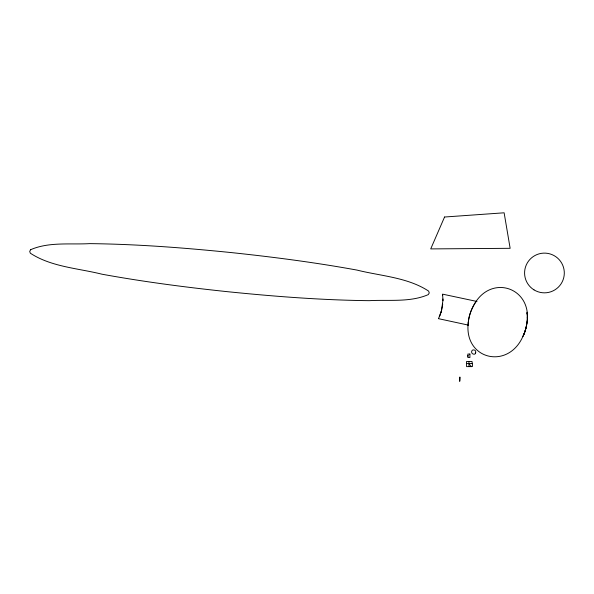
<?xml version="1.0" encoding="UTF-8"?>
<svg xmlns="http://www.w3.org/2000/svg" width="594" height="594" viewBox="0 0 594 594"><rect width="100%" height="100%" fill="white"/><g stroke="black" fill="none" stroke-linecap="round" stroke-linejoin="round"><path stroke-width="0.89" d="M442.909 300.661L442.909 298.997M527.279 318.206L527.13 314.204M442.916 300.267L442.916 299.487M442.909 300.668L441.342 311.152M468.087 325.081C468.317 316.684 471.547 307.848 476.254 301.425M468.087 325.044L468.109 324.614M527.212 319.995L527.279 317.434M527.205 320.144L526.351 326.455L524.673 332.313M442.701 303.957L442.597 304.885M527.064 321.896L526.084 327.643M442.56 305.197L442.471 305.821M442.426 306.133L441.721 309.697M441.691 309.838L441.535 310.424M526.046 327.777L525.898 328.371M441.461 310.721L438.58 318.488M525.824 328.66L525.697 329.121M441.26 311.434L441.097 312.006M525.623 329.38L525.46 329.952M441.06 312.132L440.889 312.674M525.423 330.078L525.252 330.628M440.852 312.808L440.681 313.32M525.215 330.747L525.037 331.289M440.637 313.446L440.317 314.375M524.999 331.393L524.361 333.167M440.236 314.582L440.006 315.206M524.599 332.529L522.861 336.598M439.924 315.407L439.701 315.971M524.287 333.345L524.049 333.939M439.627 316.149L439.382 316.736M523.99 334.095L523.678 334.83M523.485 335.261L523.277 335.721M438.491 318.674L468.384 325.118M467.864 355.776L468.272 355.776L467.864 356.125M466.572 363.58L471.992 363.58M471.97 366.617L466.572 366.617L466.572 361.456L471.992 361.456C473.737 368.815 471.005 366.929 469.431 364.271M442.523 294.134L476.989 301.47M468.948 363.58L469.401 364.233M526.908 312.244L527.13 314.211M442.567 294.49L442.909 298.99M442.619 294.854L442.671 295.337M527.019 313.149L527.086 313.714M468.948 361.456L468.948 366.617M468.258 322.579C463.736 359.214 507.179 369.936 522.468 337.385A43.83 43.83 0 0 0 526.618 325.096C534.355 287.399 489.575 272.282 472.869 306.95A43.83 43.83 0 0 0 468.725 319.23L468.258 322.579M475.623 352.925L475.059 353.913A1.285 1.285 0 0 1 474.643 354.165L473.359 354.128A3.096 3.096 0 0 1 472.616 353.764L472.267 353.489A2.064 2.064 0 0 1 471.636 352.19A2.547 2.547 0 0 1 471.799 351.054L472.178 350.423A1.574 1.574 0 0 1 472.817 350.007L473.507 349.903A2.658 2.658 0 0 1 474.443 350.074L475.245 350.594A1.685 1.685 0 0 1 475.564 351.076L475.749 352.086A3.148 3.148 0 0 1 475.623 352.925M444.557 217.018L430.717 248.908L510.142 248.307L504.128 212.801L444.557 217.018M30.688 249.68L29.7 251.351L30.324 253.193C51.292 266.958 78.118 268.236 101.982 274.205C143.533 281.779 185.447 287.244 227.443 291.684C274.591 296.473 321.903 300.156 369.305 300.668C388.795 299.562 409.957 302.569 428.267 294.617L429.262 292.946L428.63 291.105C407.662 277.331 380.843 276.054 356.979 270.084C315.421 262.511 273.507 257.046 231.512 252.606C184.37 247.817 137.058 244.141 89.649 243.629C70.159 244.728 48.998 241.721 30.688 249.68M469.906 354.046L467.864 354.046L467.864 357.514L469.906 357.514L469.906 354.046M459.89 377.153L459.741 381.2L459.89 377.153M534.006 289.879A19.869 19.869 0 0 0 564.3 273.559A19.869 19.869 0 0 0 535.023 255.487A19.869 19.869 0 0 0 534.006 289.879"/></g></svg>
